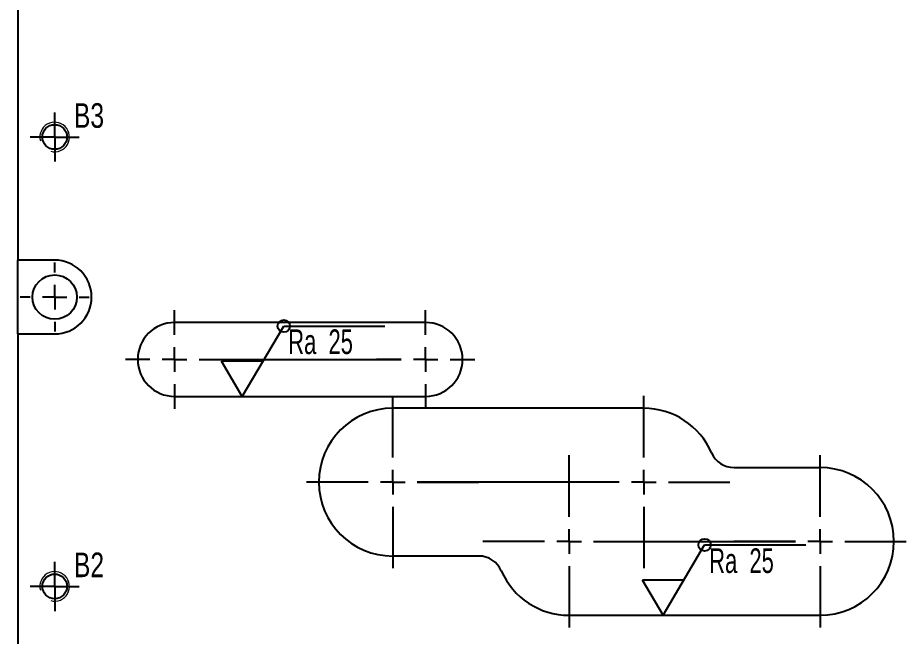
# Model space of a CAD drawing. Header units: millimetres. Extents: x -5 to 1672, y 0 to 1180.
# Drawn here: x 1261.2 to 1441.7, y 675.7 to 801.3 of the extents above; entities that cross this region are included whole.
import ezdxf

# ---------------------------------------------------------------- set-up
doc = ezdxf.new("R2010")
doc.units = ezdxf.units.MM
doc.header["$LTSCALE"] = 2
doc.layers.add('SLD-0', color=7, linetype='Continuous')
doc.styles.add('SLDTEXTSTYLE0', font='TXT', dxfattribs={"width": 0.75})
doc.styles.add('SLDTEXTSTYLE1', font='TXT', dxfattribs={"width": 0.666667})

# ---------------------------------------------------------------- blocks, each defined once
blk = doc.blocks.new('SW_CENTERMARKSYMBOL_4')
at = {"layer": 'SLD-0', "color": 0}
for p, q in [((0, 5), (0, 10)), ((51, 5), (51, 10)), ((0, 0), (0, 2.5)), ((51, 0), (51, 2.5)), ((-5, 0), (-10, 0)), ((0, 0), (-2.5, 0)), ((0, 0), (0, -2.5)), ((0, 0), (2.5, 0)), ((5, 0), (10, 0)), ((5, 0), (46, 0)), ((46, 0), (41, 0)), ((51, 0), (48.5, 0)), ((51, 0), (51, -2.5)), ((51, 0), (53.5, 0)), ((56, 0), (61, 0)), ((0, -5), (0, -10)), ((51, -5), (51, -10))]:
    blk.add_line(p, q, dxfattribs=at)
blk = doc.blocks.new('SW_CENTERMARKSYMBOL_6')
at = {"layer": 'SLD-0', "color": 0}
for p, q in [((0, 5), (0, 17.5)), ((51, 5), (51, 17.5)), ((0, 0), (0, 2.5)), ((51, 0), (51, 2.5)), ((-5, 0), (-17.5, 0)), ((0, 0), (-2.5, 0)), ((0, 0), (0, -2.5)), ((0, 0), (2.5, 0)), ((5, 0), (17.5, 0)), ((5, 0), (46, 0)), ((46, 0), (33.5, 0)), ((51, 0), (48.5, 0)), ((51, 0), (51, -2.5)), ((51, 0), (53.5, 0)), ((56, 0), (68.5, 0)), ((0, -5), (0, -17.5)), ((51, -5), (51, -17.5))]:
    blk.add_line(p, q, dxfattribs=at)
blk = doc.blocks.new('SW_CENTERMARKSYMBOL_7')
at = {"layer": 'SLD-0', "color": 0}
for p, q in [((-51, 5), (-51, 17.5)), ((0, 5), (0, 17.5)), ((-51, 0), (-51, 2.5)), ((0, 0), (0, 2.5)), ((-56, 0), (-68.5, 0)), ((-51, 0), (-53.5, 0)), ((-51, 0), (-51, -2.5)), ((-51, 0), (-48.5, 0)), ((-46, 0), (-33.5, 0)), ((-5, 0), (-46, 0)), ((-5, 0), (-17.5, 0)), ((0, 0), (-2.5, 0)), ((0, 0), (0, -2.5)), ((0, 0), (2.5, 0)), ((5, 0), (17.5, 0)), ((-51, -5), (-51, -17.5)), ((0, -5), (0, -17.5))]:
    blk.add_line(p, q, dxfattribs=at)
blk = doc.blocks.new('SW_CENTERMARKSYMBOL_14')
at = {"layer": 'SLD-0', "color": 0}
for p, q in [((0, 5), (0, 7)), ((0, 0), (0, 2.5)), ((-5, 0), (-7, 0)), ((0, 0), (-2.5, 0)), ((0, 0), (0, -2.5)), ((0, 0), (2.5, 0)), ((5, 0), (7, 0)), ((0, -5), (0, -7))]:
    blk.add_line(p, q, dxfattribs=at)
blk = doc.blocks.new('SW_CENTERMARKSYMBOL_25')
at = {"layer": 'SLD-0', "color": 0}
for p, q in [((0, 2.5), (0, 5)), ((0, 0), (0, 2.5)), ((-2.5, 0), (-5, 0)), ((0, 0), (-2.5, 0)), ((0, 0), (0, -2.5)), ((0, 0), (2.5, 0)), ((2.5, 0), (5, 0)), ((0, -2.5), (0, -5))]:
    blk.add_line(p, q, dxfattribs=at)
blk = doc.blocks.new('SW_CENTERMARKSYMBOL_26')
at = {"layer": 'SLD-0', "color": 0}
for p, q in [((0, 2.5), (0, 5)), ((0, 0), (0, 2.5)), ((-2.5, 0), (-5, 0)), ((0, 0), (-2.5, 0)), ((0, 0), (0, -2.5)), ((0, 0), (2.5, 0)), ((2.5, 0), (5, 0)), ((0, -2.5), (0, -5))]:
    blk.add_line(p, q, dxfattribs=at)
blk = doc.blocks.new('SW_SFSYMBOL_5')
at = {"layer": 'SLD-0', "color": 0}
for p, q in [((-9.35, -7.14), (-0.92, 7.14)), ((-0.92, 7.14), (19.64, 7.14)), ((-9.35, -7.14), (-13.56, 0)), ((-5.14, 0), (-13.56, 0))]:
    blk.add_line(p, q, dxfattribs=at)
blk.add_circle((-0.92, 7.14), 1.25, dxfattribs=at)
at = {"layer": 'SLD-0', "color": 0, "insert": (0, 6.45), "char_height": 5, "attachment_point": 1, "style": 'SLDTEXTSTYLE1'}
blk.add_mtext('Ra  25', dxfattribs=at)
blk = doc.blocks.new('SW_SFSYMBOL_6')
at = {"layer": 'SLD-0', "color": 0}
for p, q in [((-9.35, -7.14), (-0.92, 7.14)), ((-0.92, 7.14), (19.64, 7.14)), ((-9.35, -7.14), (-13.56, 0)), ((-5.14, 0), (-13.56, 0))]:
    blk.add_line(p, q, dxfattribs=at)
blk.add_circle((-0.92, 7.14), 1.25, dxfattribs=at)
at = {"layer": 'SLD-0', "color": 0, "insert": (0, 6.45), "char_height": 5, "attachment_point": 1, "style": 'SLDTEXTSTYLE1'}
blk.add_mtext('Ra  25', dxfattribs=at)

msp = doc.modelspace()

# ---------------------------------------------------------------- linework, layer by layer
at = {"color": 7, "linetype": 'Continuous', "lineweight": 25}
for p, q in [((1261.1948313, 815.1880497), (1261.1948313, 752.0631497)), ((1268.6948313, 752.0631497), (1261.1948313, 752.0631497)), ((1261.1948313, 737.0630497), (1261.1948313, 752.0631497)), ((1344.0565186, 739.3971849), (1293.0565186, 739.3971849)), ((1261.1948313, 737.0630497), (1261.1948313, 673.9381497)), ((1261.1948313, 737.0630497), (1268.6948313, 737.0630497)), ((1293.0565186, 724.3971849), (1344.0565186, 724.3971849)), ((1388.3620037, 721.9782241), (1337.3620037, 721.9782241)), ((1406.7067685, 709.9450054), (1424.1873176, 709.9450054)), ((1354.8425528, 691.9782241), (1337.3620037, 691.9782241)), ((1373.1873176, 679.9450054), (1424.1873176, 679.9450054))]:
    msp.add_line(p, q, dxfattribs=at)
for centre, radius in [((1268.6948313, 777.0630997), 2.5), ((1268.6948313, 744.5630997), 4.5), ((1268.6948313, 685.8130997), 2.5)]:
    msp.add_circle(centre, radius, dxfattribs=at)
at = {"color": 7, "linetype": 'Continuous', "lineweight": 18}
for centre in [(1268.6948313, 777.0630997), (1268.6948313, 685.8130997)]:
    msp.add_arc(centre, 3, 255, 195, dxfattribs=at)
at = {"color": 7, "linetype": 'Continuous', "lineweight": 25}
for centre, radius, start, end in [((1268.6948313, 744.5630997), 7.50005, 270, 90), ((1293.0565186, 731.8971849), 7.5, 90, 270), ((1344.0565186, 731.8971849), 7.5, 270, 90), ((1337.3620037, 706.9782241), 15, 90, 270), ((1388.3620037, 706.9782241), 15, 23.47438634, 90), ((1406.7067685, 714.9450054), 5, 203.47438634, 270), ((1424.1873176, 694.9450054), 15, 270, 90), ((1354.8425528, 686.9782241), 5, 23.47438634, 90), ((1373.1873176, 694.9450054), 15, 203.47438634, 270)]:
    msp.add_arc(centre, radius, start, end, dxfattribs=at)

# ---------------------------------------------------------------- block references
at = {"layer": 'SLD-0'}
for name, p in [('SW_CENTERMARKSYMBOL_26', (1268.6948313, 777.0630997)), ('SW_CENTERMARKSYMBOL_14', (1268.6948313, 744.5630997)), ('SW_CENTERMARKSYMBOL_4', (1293.0565186, 731.8971849)), ('SW_SFSYMBOL_6', (1316.1448936, 731.5396853)), ('SW_CENTERMARKSYMBOL_7', (1388.3620037, 706.9782241)), ('SW_CENTERMARKSYMBOL_6', (1373.1873176, 694.9450054)), ('SW_SFSYMBOL_5', (1401.6560219, 687.0875057)), ('SW_CENTERMARKSYMBOL_25', (1268.6948313, 685.8130997))]:
    msp.add_blockref(name, p, dxfattribs=at)

# ---------------------------------------------------------------- texts
at = {"layer": 'SLD-0', "char_height": 5, "attachment_point": 1, "style": 'SLDTEXTSTYLE0'}
for s, insert in [('B3', (1272.5935451, 783.9330598)), ('B2', (1272.5935451, 692.6830598))]:
    msp.add_mtext(s, dxfattribs=dict(at, insert=insert))

doc.saveas('drawing.dxf')
